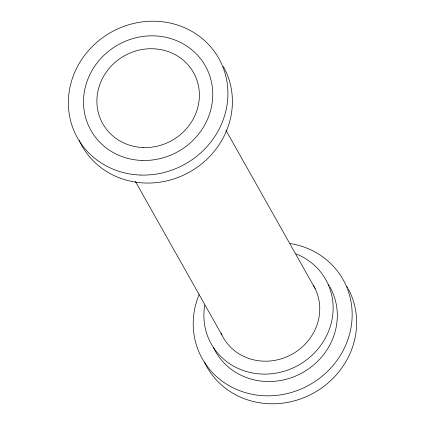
<?xml version="1.0" encoding="UTF-8"?>
<svg xmlns="http://www.w3.org/2000/svg" width="425" height="425" viewBox="0 0 425 425"><rect width="100%" height="100%" fill="white"/><g stroke="black" fill="none" stroke-linecap="round" stroke-linejoin="round"><path stroke-width="0.64" d="M225.882 130.204L315.1 288.538M135.309 181.305L221.919 335.012M290.084 243.536A80.761 75.294 -29.4 0 1 349.148 335.67A80.761 75.294 -29.4 0 1 246.755 393.013A80.761 75.294 -29.4 0 1 199.128 294.477M223.327 66.438A81.074 75.586 -29.4 0 1 186.798 173.538A81.074 75.586 -29.4 0 1 79.241 140.51M295.997 253.879A65.673 61.232 -29.4 0 1 329.253 329.518A65.673 61.232 -29.4 0 1 252.03 372.89A65.673 61.232 -29.4 0 1 204.776 305.113M348.234 288.782A80.761 75.294 -29.4 0 1 310.898 394.48A80.761 75.294 -29.4 0 1 204.351 362.01M346.949 286.493A80.761 75.294 -29.4 0 1 347.608 287.635M313.289 285.196A52.073 48.551 -29.4 0 1 290.764 354.928A52.073 48.551 -29.4 0 1 221.122 333.296M329.965 287.066A65.673 61.232 -29.4 0 1 300.528 373.74A65.673 61.232 -29.4 0 1 213.387 347.353M328.658 284.851A65.673 61.232 -29.4 0 1 329.327 285.951M140.648 175.052A81.074 75.586 -29.4 0 0 220.676 61.97A81.074 75.586 -29.4 0 0 83.088 57.433A81.074 75.586 -29.4 0 0 140.648 175.052M142.072 160.448A65.673 61.232 -29.4 0 0 206.895 68.845A65.673 61.232 -29.4 0 0 95.444 65.168A65.673 61.232 -29.4 0 0 142.072 160.448M143.331 147.544A52.073 48.551 -29.4 0 0 194.73 74.912A52.073 48.551 -29.4 0 0 106.356 71.995A52.073 48.551 -29.4 0 0 143.331 147.544"/></g></svg>
